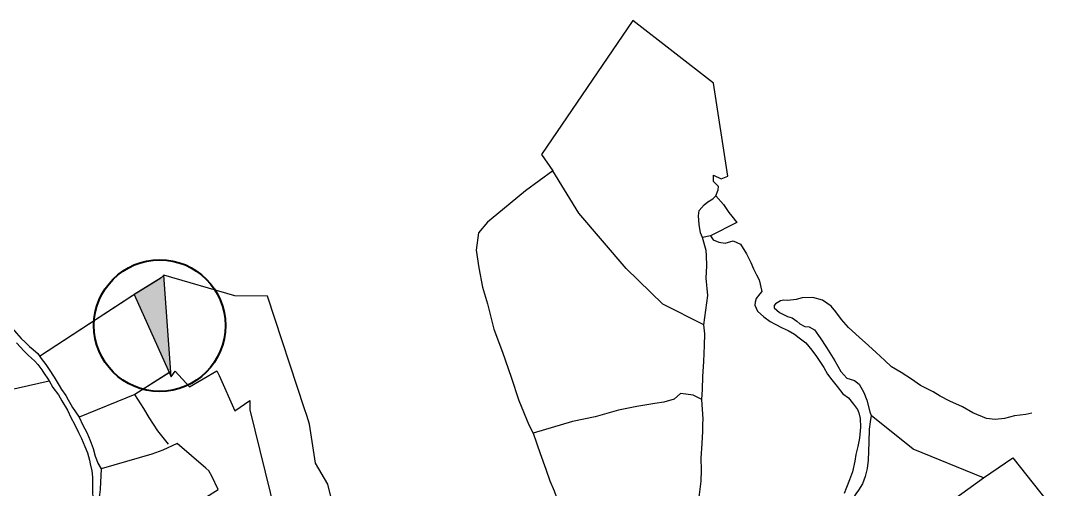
# Model space of a CAD drawing. Header units: millimetres. Extents: x 605783 to 624057, y 1302882 to 1324092.
# Drawn here: x 622509 to 624057, y 1323390 to 1324092 of the extents above; entities that cross this region are included whole.
import ezdxf

# ---------------------------------------------------------------- set-up
doc = ezdxf.new("R2010")
doc.units = ezdxf.units.MM
doc.layers.add('-2', color=1, linetype='Continuous')
doc.layers.add('CVL_CUADCON_TIT', color=1, linetype='Continuous')

msp = doc.modelspace()

# ---------------------------------------------------------------- hatches: boundary and pattern name
at = {"true_color": 0x000000}
h = msp.add_hatch(color=18, dxfattribs=at)
h.dxf.hatch_style = 1
h.paths.add_polyline_path([(622724.041, 1323710.743), (622719.932, 1323706.855), (622679.225, 1323681.977), (622734.813, 1323558.385)])

# ---------------------------------------------------------------- linework, layer by layer
at = {"layer": '-2', "color": 1, "linetype": 'Continuous'}
for p, q in [((623542.927, 1323769.863), (623531.165, 1323767.116)), ((622682.947, 1323684.513), (622718.06, 1323705.73)), ((622537.663, 1323589.725), (622682.947, 1323684.513)), ((622537.663, 1323589.725), (622677.628, 1323681.043)), ((622733.244, 1323565.472), (622680.531, 1323531.994)), ((622731.636, 1323564.451), (622680.531, 1323531.994)), ((622470.399, 1323534.117), (622551.946, 1323552.355)), ((622680.531, 1323531.994), (622597.06, 1323498.294)), ((622680.531, 1323531.994), (622597.06, 1323498.294))]:
    msp.add_line(p, q, dxfattribs=at)
for points in [[(623569.126, 1323859.209), (623547.313, 1323998.622), (623426.715, 1324092.015), (623289.877, 1323891.346), (623306.538, 1323867.265)], [(623306.538, 1323867.265), (623265.854, 1323837.037), (623231.312, 1323808.431), (623208.99, 1323790.443), (623195.35, 1323774.012), (623191.886, 1323748.163), (623195.781, 1323721.869), (623201.128, 1323692.74), (623208.873, 1323667.873), (623218.315, 1323629.992), (623231.397, 1323595.324), (623244.408, 1323557.859), (623255.706, 1323522.982), (623270.775, 1323486.482), (623277.324, 1323474.361)], [(623532.876, 1323636.614), (623471.658, 1323667.441), (623416.62, 1323720.995), (623345.814, 1323803.692), (623306.538, 1323867.265)], [(623551.074, 1323829.414), (623554.358, 1323838.484), (623554.743, 1323843.56), (623547.562, 1323850.866), (623547.557, 1323860.529), (623558.855, 1323855.152), (623569.126, 1323859.209)], [(623531.165, 1323767.116), (623527.786, 1323774.069), (623526.083, 1323786.828), (623525.148, 1323799.822), (623526.113, 1323807.68), (623533.455, 1323816.391), (623539.161, 1323820.821), (623546.39, 1323825.212), (623551.074, 1323829.414)], [(623551.074, 1323829.414), (623551.074, 1323829.414), (623562.435, 1323816.659), (623570.508, 1323804.499), (623574.949, 1323799.298), (623582.325, 1323789.698), (623542.927, 1323769.863)], [(623532.876, 1323636.614), (623539.092, 1323680.448), (623536.453, 1323706.201), (623537.694, 1323724.733), (623536.832, 1323740.522), (623536.253, 1323747.657), (623531.165, 1323767.116)], [(623542.927, 1323769.863), (623546.833, 1323763.659), (623555.637, 1323760.126), (623565.002, 1323758.612), (623576.784, 1323762.122), (623588.088, 1323756.999), (623596.871, 1323742.785), (623603.393, 1323729.647), (623607.475, 1323720.387), (623612.064, 1323711.113), (623615.937, 1323703.639), (623620.069, 1323686.494)], [(623620.069, 1323686.494), (623616.676, 1323683.021), (623611.412, 1323676.037), (623609.744, 1323670.485), (623609.365, 1323665.663), (623613.453, 1323656.657), (623622.647, 1323648.536), (623632.375, 1323641.418), (623639.896, 1323637.41), (623650.178, 1323632.058), (623659.477, 1323628.003), (623668.991, 1323622.417), (623675.717, 1323617.157), (623685.686, 1323609.525), (623694.807, 1323598.608), (623701.93, 1323589.015), (623709.749, 1323576.861), (623712.685, 1323572.462), (623718.525, 1323562.393), (623724.658, 1323553.843), (623732.79, 1323543.969), (623741.149, 1323533.073), (623749.634, 1323527.005), (623757.011, 1323517.405), (623763.157, 1323509.363), (623765.324, 1323504.729), (623767.387, 1323496.03), (623767.56, 1323483.056), (623766.124, 1323466.818), (623763.51, 1323454.17), (623760.909, 1323442.031), (623759.129, 1323432.159), (623755.667, 1323416.227), (623751.288, 1323404.134), (623746.668, 1323392.556), (623743.137, 1323383.746)], [(624024.548, 1323504.135), (624015.345, 1323502.084), (623998.262, 1323499.982), (623983.419, 1323496.043), (623969.411, 1323494.879), (623956.484, 1323496.23), (623936.114, 1323504.64), (623920.33, 1323513.439), (623901.498, 1323522.318), (623887.198, 1323529.554), (623876.434, 1323535.935), (623857.869, 1323545.315), (623843.889, 1323555.086), (623828.893, 1323564.882), (623814.372, 1323573.395), (623803.941, 1323582.819), (623791.035, 1323594.851), (623779.621, 1323605.572), (623765.707, 1323617.884), (623749.813, 1323632.281), (623739.2, 1323644.507), (623730.593, 1323655.665), (623723.698, 1323664.235), (623710.72, 1323673.471), (623696.075, 1323677.155), (623680.314, 1323677.054), (623671.099, 1323674.494), (623658.861, 1323673.03), (623652.766, 1323673.188), (623647.66, 1323672.303), (623640.43, 1323667.912), (623638.586, 1323665.417), (623638.494, 1323661.859), (623646.197, 1323655.048), (623658.238, 1323648.888), (623665.303, 1323646.925), (623672.551, 1323642.161), (623677.017, 1323637.976), (623684.538, 1323633.967), (623690.621, 1323633.302), (623698.643, 1323629.026), (623707.478, 1323616.845), (623716.768, 1323602.619), (623729.21, 1323582.462), (623738.206, 1323566.717), (623747.348, 1323556.563), (623758.952, 1323553.211), (623765.92, 1323547.437), (623772.716, 1323535.054), (623777.246, 1323523.494), (623781.886, 1323506.336), (623783.767, 1323500.438)], [(623530.241, 1323524.79), (623530.882, 1323539.777), (623531.628, 1323558.83), (623533.235, 1323581.676), (623534.107, 1323605.558), (623534.299, 1323622.845), (623532.876, 1323636.614)], [(622495.812, 1323632.384), (622496.802, 1323631.342), (622503.215, 1323623.801), (622510.123, 1323615.739), (622516.081, 1323610.245), (622522.781, 1323603.969), (622528.003, 1323599.511), (622532.236, 1323596.095), (622534.964, 1323593.482), (622540.361, 1323585.968)], [(622503.095, 1323609.309), (622514.47, 1323597.063), (622520.414, 1323591.06), (622525.135, 1323586.87), (622530.852, 1323581.89), (622535.299, 1323576.944), (622540.944, 1323569.169), (622542.656, 1323566.581), (622551.946, 1323552.355)], [(622540.361, 1323585.968), (622546.995, 1323577.15), (622551.885, 1323569.649), (622559.463, 1323558.009), (622567.015, 1323545.354), (622570.673, 1323539.41), (622577.047, 1323530.345), (622580.693, 1323523.893), (622584.579, 1323516.927), (622587.261, 1323512.534), (622597.06, 1323498.294)], [(622540.361, 1323585.968), (622546.995, 1323577.15), (622551.885, 1323569.649), (622559.463, 1323558.009), (622567.015, 1323545.354), (622570.673, 1323539.41), (622577.047, 1323530.345), (622580.693, 1323523.893), (622584.579, 1323516.927), (622587.261, 1323512.534), (622597.06, 1323498.294)], [(622551.946, 1323552.355), (622557.799, 1323542.794), (622566.152, 1323531.644), (622571.256, 1323522.611), (622579.784, 1323508.404), (622585.076, 1323496.824), (622589.445, 1323488.828), (622595.954, 1323475.181), (622600.557, 1323466.416), (622605.582, 1323454.334), (622609.65, 1323444.566), (622612.422, 1323433.813), (622613.554, 1323428.444), (622615.818, 1323417.705), (622616.838, 1323408.015), (622616.889, 1323400.13), (622616.887, 1323390.212), (622617.723, 1323373.407)], [(622730.961, 1323457.452), (622714.71, 1323477.708), (622701.761, 1323497.878), (622693.968, 1323511.049), (622680.531, 1323531.994)], [(622730.961, 1323457.452), (622714.71, 1323477.708), (622701.761, 1323497.878), (622693.968, 1323511.049), (622680.531, 1323531.994)], [(623530.241, 1323524.79), (623516.937, 1323531.237), (623506.048, 1323532.79), (623497.934, 1323533.508), (623488.313, 1323525.11), (623472.943, 1323520.421), (623459.683, 1323518.729), (623432.623, 1323514.088), (623405.034, 1323508.698), (623370.203, 1323498.408), (623336.22, 1323491.403), (623277.324, 1323474.361)], [(623511.064, 1323323.624), (623514.922, 1323335.222), (623519.861, 1323349.335), (623522.684, 1323360.197), (623525.044, 1323372.851), (623526.557, 1323382.222), (623528.86, 1323402.506), (623529.528, 1323418.51), (623529.232, 1323436.573), (623530.318, 1323458.924), (623531.299, 1323477.208), (623531.574, 1323487.881), (623531.758, 1323494.997), (623530.241, 1323524.79)], [(622597.06, 1323498.294), (622602.593, 1323486.199), (622608.406, 1323475.114), (622613.685, 1323463.025), (622617.948, 1323450.963), (622621.222, 1323439.943), (622622.868, 1323434.815), (622625.264, 1323429.158), (622629.879, 1323420.901)], [(622597.06, 1323498.294), (622602.593, 1323486.199), (622608.406, 1323475.114), (622613.685, 1323463.025), (622617.948, 1323450.963), (622621.222, 1323439.943), (622622.868, 1323434.815), (622625.264, 1323429.158), (622629.879, 1323420.901)], [(623783.767, 1323500.438), (623782.007, 1323491.329), (623780.956, 1323480.167), (623780.457, 1323460.853), (623779.594, 1323447.143), (623779.246, 1323433.674), (623777.908, 1323421.247), (623774.799, 1323409.121), (623770.707, 1323398.292), (623764.616, 1323388.786), (623760.662, 1323383.293), (623753.776, 1323372.536), (623747.638, 1323361.251), (623742.068, 1323352.24), (623730.414, 1323333.977), (623716.806, 1323318.817), (623702.182, 1323303.682), (623691.044, 1323295.578), (623683.534, 1323290.177), (623669.009, 1323278.855), (623656.548, 1323268.75), (623648.451, 1323260.313), (623644.204, 1323253.302)], [(623952.147, 1323407.082), (623846.771, 1323450.239), (623783.767, 1323500.438)], [(623277.324, 1323474.361), (623287.972, 1323443.824), (623296.264, 1323420.468), (623302.421, 1323403.016), (623308.884, 1323387.591), (623315.269, 1323369.117), (623318.398, 1323352.506), (623321.983, 1323333.849), (623341.408, 1323328.261), (623354.55, 1323325.379), (623374.107, 1323324.874), (623390.909, 1323325.965), (623408.721, 1323326.777), (623426.358, 1323330.644), (623446.26, 1323333.69), (623511.064, 1323323.624)], [(623952.147, 1323407.082), (623996.126, 1323436.971), (624056.663, 1323360.133)], [(623688.627, 1323261.055), (623766.447, 1323272.777), (623952.147, 1323407.082)]]:
    msp.add_lwpolyline(points, dxfattribs=at)
at = {"color": 0, "lineweight": 40}
msp.add_circle((622717.781, 1323635.285), 98.51, dxfattribs=at)
at = {"layer": 'CVL_CUADCON_TIT', "color": 1, "ltscale": 0.5}
for p, q in [((622830.267, 1323679.785), (622724.086, 1323710.746)), ((622879.276, 1323679.423), (622830.267, 1323679.785)), ((622934.614, 1323510.821), (622879.276, 1323679.423)), ((622734.858, 1323558.388), (622741.106, 1323567.218)), ((622741.106, 1323567.218), (622762.458, 1323543.616)), ((622762.458, 1323543.616), (622803.137, 1323567.495)), ((622803.137, 1323567.495), (622806.941, 1323560.386)), ((622806.941, 1323560.386), (622830.487, 1323507.712)), ((622830.487, 1323507.712), (622852.923, 1323523.095)), ((622852.923, 1323523.095), (622852.534, 1323509.1)), ((622852.534, 1323509.1), (622903.79, 1323301.596)), ((622938.334, 1323500.714), (622934.614, 1323510.821)), ((622941.972, 1323487.608), (622938.334, 1323500.714)), ((622951.356, 1323429.324), (622941.972, 1323487.608)), ((622969.488, 1323397.809), (622951.356, 1323429.324)), ((622983.871, 1323339.386), (622969.488, 1323397.809))]:
    msp.add_line(p, q, dxfattribs=at)
at = {"layer": 'CVL_CUADCON_TIT', "color": 7, "lineweight": 30, "ltscale": 0.5, "flags": 128}
msp.add_lwpolyline([(622734.813, 1323558.385), (622724.041, 1323710.743), (622719.932, 1323706.855), (622679.225, 1323681.977), (622734.813, 1323558.385)], dxfattribs=at)
at = {"layer": 'CVL_CUADCON_TIT', "color": 7, "ltscale": 0.5, "flags": 128}
msp.add_lwpolyline([(622629.944, 1323420.926), (622628.637, 1323390.369), (622628.159, 1323385.193), (622627.643, 1323382.217), (622625.458, 1323367.831), (622627.601, 1323329.901), (622690.269, 1323342.294), (622720.745, 1323348.215), (622743.973, 1323354.421), (622766.133, 1323365.516), (622805.447, 1323389.955), (622795.922, 1323409.915), (622791.359, 1323417.904), (622787.055, 1323421.853), (622744.123, 1323458.777), (622722.197, 1323448.697), (622705.836, 1323442.772), (622629.944, 1323420.926)], dxfattribs=at)
at = {"layer": 'CVL_CUADCON_TIT', "color": 1, "ltscale": 0.5, "flags": 128}
msp.add_lwpolyline([(622629.944, 1323420.926), (622628.637, 1323390.369), (622628.159, 1323385.193), (622627.643, 1323382.217), (622625.458, 1323367.831), (622627.601, 1323329.901), (622690.269, 1323342.294), (622720.745, 1323348.215), (622743.973, 1323354.421), (622766.133, 1323365.516), (622805.447, 1323389.955), (622795.922, 1323409.915), (622791.359, 1323417.904), (622787.055, 1323421.853), (622744.123, 1323458.777), (622722.197, 1323448.697), (622705.836, 1323442.772), (622629.944, 1323420.926)], dxfattribs=at)

doc.saveas('drawing.dxf')
